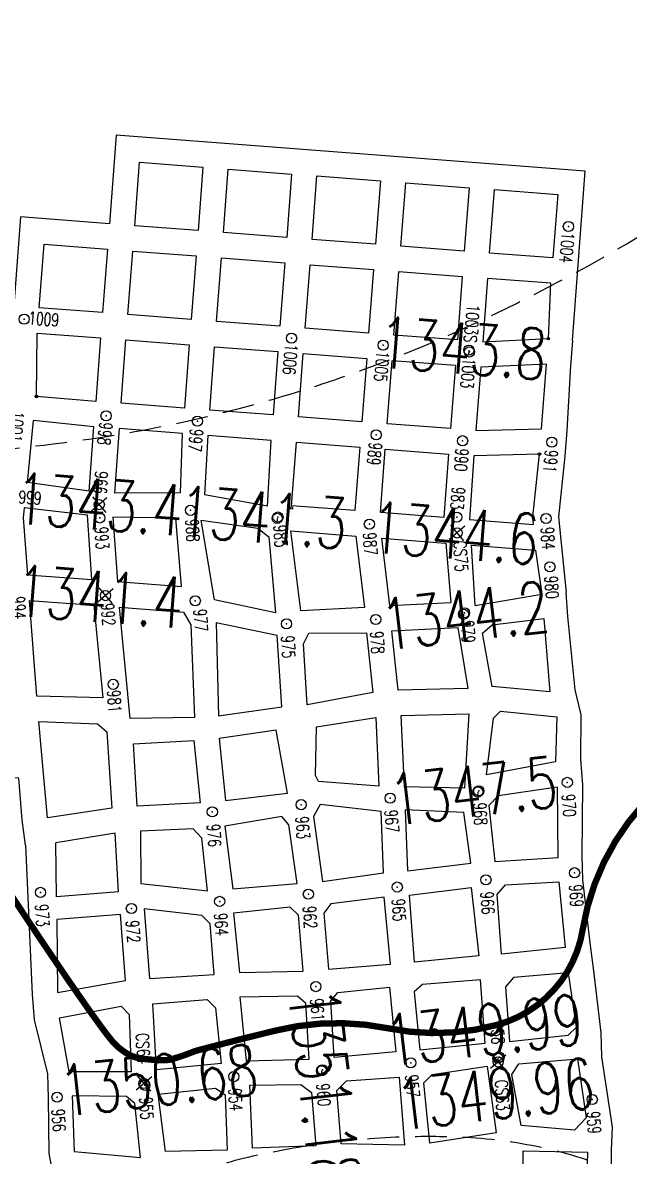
# Model space of a CAD drawing. Header units: inches. Extents: x 10131215 to 10153225, y 3476725 to 3491422.
# Drawn here: x 10140722 to 10141199, y 3486621 to 3487512 of the extents above; entities that cross this region are included whole.
import ezdxf
from ezdxf.enums import TextEntityAlignment as Align

# ---------------------------------------------------------------- set-up
doc = ezdxf.new("R2010")
doc.units = ezdxf.units.IN
doc.header["$LTSCALE"] = 100
doc.header["$MEASUREMENT"] = 0
doc.header["$PDMODE"] = 32
doc.header["$PDSIZE"] = 8
doc.linetypes.add('DASHED2', pattern=[0.375, 0.25, -0.125])
for name, color, linetype in [('ELEVATIONS-UPEER MASON-CONTOURS', 175, 'CONTINUOUS'), ('ELEVATIONS-UPPER MASON-SPOT', 175, 'CONTINUOUS'), ('MINE WORKINGS-ADVANCED-SURVEYED', 7, 'CONTINUOUS'), ('ROADS', 34, 'DASHED2'), ('SPADS-CONTROL SURVEY-LABELS', 230, 'CONTINUOUS'), ('SPADS-CONTROL SURVEY-SYMBOLS', 230, 'CONTINUOUS'), ('SPADS-LABEL', 90, 'CONTINUOUS'), ('SPADS-SYMBOL', 90, 'CONTINUOUS')]:
    doc.layers.add(name, color=color, linetype=linetype)
doc.styles.add('LEV', font='SIMPLEX.shx', dxfattribs={"width": 0.7, "height": 40})
doc.styles.add('SP', font='SIMPLEX', dxfattribs={"width": 0.75, "height": 12})

# ---------------------------------------------------------------- blocks, each defined once
blk = doc.blocks.new('CS')
at = {"layer": 'SPADS-CONTROL SURVEY-SYMBOLS'}
for p, q in [((-5.66, 5.66), (5.66, -5.66)), ((5.66, 5.66), (-5.66, -5.66))]:
    blk.add_line(p, q, dxfattribs=at)
blk.add_circle((0, 0), 4, dxfattribs=at)
blk = doc.blocks.new('SS')
at = {"layer": 'SPADS-CONTROL SURVEY-SYMBOLS'}
blk.add_line((0, 0), (0, -4), dxfattribs=at)
blk.add_circle((0, 0), 4, dxfattribs=at)

msp = doc.modelspace()

# ---------------------------------------------------------------- linework, layer by layer
at = {"layer": 'ELEVATIONS-UPEER MASON-CONTOURS', "const_width": 5}
for points in [[(10135978.88, 3483263.25, 0), (10135880.17, 3483248.32, 0.000547)], [(10136147.76, 3483288.54, 0.000001), (10135988.51, 3483264.69, 0.000023)], [(10139638.83, 3483431.71, 0.000001), (10139693.52, 3483463.69, 0.000011)], [(10138804.87, 3484318.68, 0.000002), (10138743.64, 3484310.02, 0.000372)], [(10141238, 3486922.28, 0.196866), (10141162.51, 3486798.75, -0.295346), (10141094.85, 3486723.77, -0.116407), (10141009.46, 3486721.16, 0.111544), (10140920.43, 3486719.3, 0.000106), (10140892.43, 3486712.35, 0.002229), (10140891.09, 3486712.01, 0.000034), (10140870.47, 3486706.69, 0.000254), (10140867.7, 3486705.97, 0.000781), (10140863.31, 3486704.83, 0.000998), (10140859.88, 3486703.92, 0.029608), (10140855.42, 3486702.44, -0.014663), (10140846.51, 3486699.19, -0.006852), (10140840.17, 3486697.18, -0.019721), (10140837.93, 3486696.6, -0.026922), (10140835.75, 3486696.25, -0.021652), (10140833.02, 3486696.08, -0.007361), (10140829.53, 3486696.06, -0.014696), (10140827.79, 3486696.13, -0.000236), (10140826.51, 3486696.22, -0.001052), (10140826.22, 3486696.24, -0.000492), (10140825.41, 3486696.3, -0.000388), (10140824.38, 3486696.38, -0.005575), (10140823.7, 3486696.44, -0.000987), (10140819.87, 3486696.83, -0.008064), (10140817.39, 3486697.12, -0.00536), (10140813.67, 3486697.67, -0.030002), (10140811.3, 3486698.19, -0.022266), (10140808.2, 3486699.23, -0.033767), (10140805.34, 3486700.55, -0.025239), (10140801.76, 3486702.75, -0.016347), (10140798.26, 3486705.33, -0.024461), (10140796.07, 3486707.23, -0.012169), (10140793.38, 3486709.95, -0.018472), (10140791.71, 3486711.85, -0.005056), (10140788.85, 3486715.44, -0.00552), (10140786.3, 3486718.78, -0.001702), (10140782.88, 3486723.4, -0.001842), (10140779.76, 3486727.68, -0.00393), (10140771.54, 3486739.21, -0.002152), (10140756.81, 3486760.45, -0.002097), (10140741.54, 3486782.86, -0.001669), (10140722.57, 3486811.15, -0.002009), (10140702.96, 3486840.87, -0.001974)]]:
    msp.add_lwpolyline(points, format="xyb", dxfattribs=at)
at = {"layer": 'MINE WORKINGS-ADVANCED-SURVEYED', "flags": 128}
for points in [[(10141154.45, 3487261.91), (10141164.36, 3487395.09), (10140795.44, 3487423.47), (10140790.07, 3487353.68), (10140720.27, 3487359.04), (10140714.9, 3487289.25), (10140672, 3487292.78)], [(10141154.45, 3487261.91), (10141152.92, 3487241.97), (10141150.02, 3487191.04), (10141148.49, 3487171.1)], [(10141133.98, 3487243.42), (10141082.29, 3487240.93), (10141078.46, 3487191.07), (10141130.08, 3487192.57)], [(10141130.08, 3487192.57), (10141133.98, 3487243.42)], [(10140774.29, 3487143.53), (10140725.53, 3487150.29), (10140730.28, 3487199.07)], [(10140774.29, 3487143.53), (10140777.8, 3487194.14), (10140730.28, 3487199.07)], [(10140845.98, 3487142.03), (10140847.59, 3487188.77), (10140797.74, 3487192.61), (10140794.23, 3487141.99)], [(10140914.38, 3487131.75), (10140917.39, 3487183.4), (10140867.53, 3487187.24), (10140864.92, 3487140.57)], [(10141148.49, 3487171.1), (10141143.45, 3487123.23), (10141149.42, 3487063.89)], [(10140845.98, 3487142.03), (10140794.23, 3487141.99)], [(10140914.38, 3487131.75), (10140864.92, 3487140.57)], [(10140722.99, 3487130.42), (10140722.13, 3487122.44), (10140725.73, 3487077.79), (10140776.21, 3487073.91), (10140772.83, 3487124.58)], [(10140772.83, 3487124.58), (10140722.99, 3487130.42)], [(10140792.78, 3487123.05), (10140796.4, 3487072.35), (10140846.88, 3487068.47), (10140842.45, 3487122.24)], [(10140842.45, 3487122.24), (10140792.78, 3487123.05)], [(10140932.94, 3487112.27), (10140984.14, 3487108.06), (10140990.88, 3487052)], [(10140990.88, 3487052), (10140940.72, 3487049.43), (10140932.94, 3487112.27)], [(10141010.81, 3487053.61), (10141004.34, 3487106.51), (10141054.81, 3487102.62), (10141058.78, 3487055.91)], [(10141078.04, 3487053.45), (10141075, 3487101.07), (10141125.48, 3487097.19), (10141130.48, 3487062.36)], [(10141078.04, 3487053.45), (10141130.48, 3487062.36)], [(10141184.48, 3486561.03), (10141185.31, 3486625.31), (10141185.86, 3486643.41), (10141177.48, 3486698.66), (10141177, 3486717.68), (10141171.2, 3486766.38), (10141168.65, 3486786.24), (10141162.62, 3486837.93), (10141162.14, 3486856.95), (10141162.64, 3486912.46), (10141161.03, 3486932.4), (10141161.21, 3486967.53), (10141156.61, 3486987.22), (10141150.95, 3487044.95), (10141149.42, 3487063.89)], [(10140732.99, 3486982.24), (10140727.36, 3487057.6), (10140777.84, 3487053.72), (10140785.01, 3486981.04)], [(10140806.39, 3486964.71), (10140798.03, 3487052.17), (10140848.51, 3487048.28), (10140854.21, 3487038.44)], [(10141010.81, 3487053.61), (10141058.78, 3487055.91)], [(10140854.21, 3487038.44), (10140857.09, 3486965.43), (10140806.39, 3486964.71)], [(10140785.01, 3486981.04), (10140732.99, 3486982.24)], [(10140797.37, 3486828.58), (10140794.61, 3486874.47), (10140747.95, 3486867.04)], [(10140724.02, 3486865.19), (10140729.37, 3486747.71)], [(10140797.37, 3486828.58), (10140748.44, 3486824.63), (10140747.95, 3486867.04)], [(10140798.74, 3486810.63), (10140748.65, 3486806.59), (10140749.31, 3486749.31)], [(10140749.31, 3486749.31), (10140802.7, 3486758.78), (10140798.74, 3486810.63)], [(10140729.37, 3486747.71), (10140730.98, 3486727.77), (10140741.42, 3486685.47), (10140741.95, 3486666.45), (10140742.47, 3486622.72), (10140745.91, 3486604.94)]]:
    msp.add_lwpolyline(points, dxfattribs=at)
for points in [[(10140859.87, 3487348.31), (10140810.01, 3487352.14), (10140813.85, 3487402), (10140863.7, 3487398.16)], [(10140929.66, 3487342.94), (10140879.81, 3487346.77), (10140883.64, 3487396.63), (10140933.5, 3487392.79)], [(10140999.46, 3487337.57), (10140949.6, 3487341.4), (10140953.44, 3487391.26), (10141003.29, 3487387.42)], [(10141069.25, 3487332.2), (10141019.4, 3487336.03), (10141023.23, 3487385.89), (10141073.09, 3487382.05)], [(10141139.05, 3487326.83), (10141089.19, 3487330.66), (10141093.03, 3487380.52), (10141142.88, 3487376.68)], [(10140784.7, 3487283.88), (10140734.85, 3487287.71), (10140738.68, 3487337.57), (10140788.54, 3487333.73)], [(10140854.5, 3487278.51), (10140804.64, 3487282.35), (10140808.48, 3487332.2), (10140858.33, 3487328.36)], [(10140924.29, 3487273.14), (10140874.44, 3487276.98), (10140878.27, 3487326.83), (10140928.13, 3487323)], [(10140994.09, 3487267.77), (10140944.23, 3487271.61), (10140948.07, 3487321.46), (10140997.92, 3487317.63)], [(10141063.88, 3487262.4), (10141014.03, 3487266.24), (10141017.86, 3487316.09), (10141067.72, 3487312.26)], [(10141135.5, 3487263.37), (10141137.51, 3487306.89), (10141087.66, 3487310.72), (10141083.83, 3487260.87)], [(10140732.73, 3487217.93), (10140733.31, 3487267.77), (10140783.17, 3487263.94), (10140779.33, 3487214.08)], [(10140849.13, 3487208.71), (10140799.27, 3487212.55), (10140803.11, 3487262.4), (10140852.96, 3487258.57)], [(10140918.92, 3487203.35), (10140869.07, 3487207.18), (10140872.9, 3487257.03), (10140922.76, 3487253.2)], [(10140988.72, 3487197.98), (10140938.86, 3487201.81), (10140942.7, 3487251.67), (10140992.55, 3487247.83)], [(10141058.51, 3487192.61), (10141008.66, 3487196.44), (10141012.5, 3487246.3), (10141062.35, 3487242.46)], [(10140933.5, 3487132.02), (10140937.33, 3487181.87), (10140987.18, 3487178.03), (10140983.35, 3487128.18)], [(10141003.29, 3487126.65), (10141007.13, 3487176.5), (10141056.98, 3487172.67), (10141053.16, 3487123.06), (10141053.18, 3487122.81)], [(10141128.55, 3487172.63), (10141076.92, 3487171.13), (10141073.38, 3487121.25), (10141123.85, 3487117.37), (10141123.38, 3487123.19)], [(10140920.78, 3487047.82), (10140872.7, 3487057.99), (10140862.39, 3487120.7), (10140907.01, 3487114.26), (10140915.53, 3487107.59)], [(10141136.67, 3486985.61), (10141091.2, 3486989.93), (10141083.8, 3487031.84), (10141091.29, 3487038.46), (10141132.01, 3487043.42)], [(10140876.03, 3486966.96), (10140925.74, 3486973.98), (10140922.23, 3487029.88), (10140874.15, 3487040.04)], [(10140997.26, 3486985.3), (10140945.67, 3486975.59), (10140942.81, 3487023.51), (10140947.15, 3487031.89), (10140992.48, 3487032.07)], [(10141072.26, 3486988.4), (10141017.2, 3486986.91), (10141012.42, 3487033.67), (10141064.38, 3487036.29)], [(10141141.1, 3486930.79), (10141086.78, 3486920.34), (10141092.21, 3486964.93), (10141097.79, 3486970.39), (10141142.27, 3486966)], [(10140792.01, 3486894.32), (10140741.42, 3486886.6), (10140734.54, 3486962.29), (10140780.64, 3486960.62), (10140788.18, 3486954.21)], [(10141002.22, 3486911.45), (10140954.57, 3486915.1), (10140952.17, 3486919.93), (10140953.1, 3486958.13), (10140999.87, 3486965.44)], [(10141069.56, 3486909.93), (10141022.31, 3486911.07), (10141019.8, 3486967.05), (10141072.87, 3486968.38)], [(10140881.42, 3486900.17), (10140930.21, 3486906.12), (10140921.2, 3486955.55), (10140876.48, 3486948.93)], [(10140856.55, 3486947.33), (10140861.48, 3486898.56), (10140811.94, 3486895.93), (10140809, 3486944.85)], [(10141093.36, 3486852.37), (10141143.2, 3486855.47), (10141142.7, 3486910.85), (10141096.12, 3486904.04), (10141088.71, 3486896.42)], [(10140957.89, 3486836.6), (10141005.75, 3486843.39), (10141003.83, 3486891.52), (10140956.01, 3486897.16), (10140950.76, 3486887.71)], [(10141024.7, 3486844.84), (10141074.41, 3486850.97), (10141069.09, 3486890.83), (10141022.76, 3486893.05)], [(10140887.12, 3486830.77), (10140937.96, 3486835), (10140931.22, 3486881.12), (10140925.68, 3486887.69), (10140881.03, 3486880.08)], [(10140814.94, 3486834.93), (10140867.18, 3486829.15), (10140862.74, 3486870.57), (10140856.11, 3486878.06), (10140814.55, 3486876.08)], [(10141098.75, 3486779.57), (10141095.28, 3486826.44), (10141101.74, 3486833.94), (10141143.67, 3486836.45), (10141148.71, 3486784.69)], [(10141080.8, 3486778.24), (10141030.2, 3486773.05), (10141026.15, 3486825.89), (10141074.82, 3486831.94)], [(10140962.44, 3486767.75), (10141011.25, 3486771.6), (10141006.21, 3486824.37), (10140964.32, 3486819.06), (10140958.91, 3486811.6)], [(10140821.65, 3486760.22), (10140872.51, 3486763.37), (10140869.28, 3486803.24), (10140862.74, 3486809.73), (10140817.46, 3486815.07)], [(10140892.45, 3486764.98), (10140942.51, 3486766.14), (10140938.97, 3486810), (10140932.43, 3486816.49), (10140887.65, 3486811.75)], [(10141104.85, 3486710.83), (10141151.08, 3486715.66), (10141157.59, 3486722.19), (10141151.26, 3486764.82), (10141108.13, 3486761.21), (10141101.67, 3486753.71)], [(10141034.47, 3486704.17), (10141085.9, 3486709.42), (10141082.2, 3486759.29), (10141036.56, 3486755.48), (10141029.96, 3486749.96)], [(10140947.11, 3486696.6), (10140898.1, 3486695.21), (10140892.98, 3486745.96), (10140938.06, 3486746.72), (10140944.52, 3486741.22)], [(10140967.05, 3486698.21), (10140964.46, 3486742.83), (10140969.95, 3486749.29), (10141010.63, 3486753.49), (10141015.53, 3486702.72)], [(10140807.18, 3486686.91), (10140758.36, 3486686.84), (10140750.92, 3486729.38), (10140799.24, 3486738.46), (10140805.75, 3486731.93)], [(10140878.17, 3486693.59), (10140827.13, 3486688.43), (10140824.17, 3486740.36), (10140867.07, 3486743.86), (10140873.61, 3486737.37)], [(10141165.2, 3486650.77), (10141155.95, 3486641), (10141114.12, 3486644.64), (10141106.77, 3486684.9), (10141112.16, 3486693.32), (10141158.53, 3486697.18)], [(10141094.51, 3486639.05), (10141042.36, 3486630.83), (10141037.46, 3486678.32), (10141043.98, 3486684.84), (10141087.23, 3486691.47)], [(10140940.67, 3486677.01), (10140949.21, 3486670.68), (10140952.6, 3486628.82), (10140902.61, 3486626.93), (10140900.63, 3486676.35)], [(10141022.42, 3486629.22), (10140972.54, 3486630.43), (10140969.15, 3486672.3), (10140976.56, 3486679.92), (10141018.05, 3486682.85)], [(10140762.4, 3486624.33), (10140814.57, 3486619.63), (10140810.08, 3486662.06), (10140803.64, 3486667.58), (10140760.89, 3486667.98)], [(10140882.67, 3486625.32), (10140834.26, 3486624.23), (10140828.57, 3486669.49), (10140873.72, 3486674.17), (10140881.18, 3486668.75)], [(10141115.57, 3486564.5), (10141115.73, 3486624.71), (10141166.37, 3486623.78), (10141164.54, 3486559.42)]]:
    msp.add_lwpolyline(points, close=True, dxfattribs=at)
at = {"layer": 'MINE WORKINGS-ADVANCED-SURVEYED'}
msp.add_lwpolyline([(10140724.02, 3486865.19), (10140721.48, 3486885.05), (10140718.93, 3486917.83), (10140635.48, 3486923.82), (10140635.1, 3486918.83), (10140615.16, 3486920.38), (10140615.54, 3486925.37), (10140565.77, 3486930.23), (10140557.47, 3486930.46)], dxfattribs=at)
for centre in [(10141135.5, 3487263.37), (10140732.73, 3487217.93), (10141128.55, 3487172.63), (10140933.32, 3487130.29)]:
    msp.add_circle(centre, 1.01, dxfattribs=at)
at = {"layer": 'ROADS', "flags": 128}
for points in [[(10139602.98, 3487765.83), (10139620.05, 3487702.3, 0.150889), (10139660.64, 3487637.81, -0.077823), (10139730.01, 3487556.42, 0.082175), (10139850.09, 3487417.99, 0.018769), (10139998.66, 3487303.9, 0.077007), (10140229.66, 3487188.4, 0.085303), (10140446.44, 3487157.91, 0.022783), (10140747.88, 3487180.89, 0.076854), (10141069.76, 3487271.75, 0.050661), (10141317.23, 3487416.71, -0.048969), (10141590.92, 3487578.27, -0.256899), (10141810.3, 3487563.38, 0.060407), (10141970.18, 3487486.14, -0.165088), (10142093.97, 3487390.74, 0.00477), (10142199.6, 3487235.21, 0.322383), (10142280.92, 3487206.35, 0.058593), (10142570.87, 3487284.78, -0.114258), (10142711.21, 3487306.51, 0.060305), (10142979.87, 3487319.03, -0.887136)], [(10140276.33, 3486717.12, -0.100256), (10140404.92, 3486652.88, 0.04354), (10140523.63, 3486575.76, 0.072888), (10140651.8, 3486529.9, 0.167576), (10140748.54, 3486542.98, 0.023271), (10140849.04, 3486599.64, -0.081728), (10140895.28, 3486619.01, -0.05062), (10141023.31, 3486636.02, -0.020355), (10141070.59, 3486635.55, -0.087922), (10141195.45, 3486606.83, -0.083795), (10141300.57, 3486539.63, -0.093804), (10141351.33, 3486472.58, 0.001611), (10141408.07, 3486359.29, 0.126216), (10141459.95, 3486299.95, 0.07958), (10141554.28, 3486255.23, 0.03782), (10141580.17, 3486249.77, 2.954738)]]:
    msp.add_lwpolyline(points, format="xyb", dxfattribs=at)
at = {"layer": 'SPADS-SYMBOL'}
for p in [(10141151.28, 3487351.59), (10140722.99, 3487278.7), (10140933.46, 3487263.81), (10141005.5, 3487258.27), (10141073.38, 3487252.9), (10140787.49, 3487202.63), (10140859.34, 3487198.51), (10141000.08, 3487187.75), (10141068.02, 3487183.11), (10141138.28, 3487181.94), (10140782.13, 3487132.89), (10140853.94, 3487128.4), (10140782.62, 3487122.4), (10140922.72, 3487123.11), (10140994.68, 3487117.58), (10141063.39, 3487123), (10141133.68, 3487121.92), (10141136.75, 3487083.95), (10140787.04, 3487061.34), (10140857.69, 3487057.3), (10141069.46, 3487047.77), (10140929.5, 3487039.14), (10140999.65, 3487042.58), (10140793.18, 3486991.6), (10141150.43, 3486914.52), (10141080.75, 3486907.85), (10140940.97, 3486896.98), (10141010.98, 3486902.16), (10140871.09, 3486891.34), (10141156.16, 3486843.47), (10141016.63, 3486832.22), (10141086.4, 3486837.85), (10140735.92, 3486828.03), (10140946.65, 3486826.57), (10140807.4, 3486815.33), (10140876.87, 3486820.94), (10140952.51, 3486753.93), (10141096.73, 3486698.48), (10141027.21, 3486694.06), (10140888.03, 3486683.17), (10140957.8, 3486688.46), (10140818.01, 3486676.39), (10140748.91, 3486667.04), (10141170.04, 3486665.19)]:
    msp.add_point(p, dxfattribs=at)

# ---------------------------------------------------------------- block references
at = {"layer": 'SPADS-CONTROL SURVEY-SYMBOLS', "xscale": 1.000028516851045, "yscale": 1.000028516851045, "zscale": 1.000028516851045}
for name, p, rotation in [('SS', (10141072.98, 3487254.3), 355.6010271670912), ('CS', (10140782.13, 3487132.89), 355.6010267174834), ('SS', (10140922.21, 3487122.07), 355.6010269393365), ('CS', (10141063.64, 3487110.61), 355.6010271633634), ('CS', (10140787.04, 3487061.35), 355.6010267307153), ('SS', (10141068.76, 3487046.68), 355.6010271763562), ('SS', (10141080.01, 3486906.95), 355.6010272048203), ('SS', (10141095.84, 3486697.63), 355.6010272458512), ('CS', (10141096.07, 3486694.74), 355.6010272464327), ('CS', (10140817.29, 3486677.81), 355.6010268078667), ('SS', (10140957.05, 3486687.76), 355.6010270276216)]:
    msp.add_blockref(name, p, dxfattribs=dict(at, rotation=rotation))

# ---------------------------------------------------------------- texts
at = {"layer": 'ELEVATIONS-UPPER MASON-SPOT', "style": 'LEV', "width": 0.7}
for s, rotation, p in [('1343.8', 355.60109, (10141068.16, 3487255.81)), ('1343.4', 355.60109, (10140782.09, 3487133.11)), ('1341.3', 355.60109, (10140911.11, 3487122.83)), ('1344.6', 355.60109, (10141062.09, 3487110.36)), ('1341.4', 355.60109, (10140782.48, 3487060.55)), ('1344.2', 6.5841, (10141070.1, 3487045.71)), ('1347.5', 6.5841, (10141076.57, 3486907.84)), ('1351.18', 276.5841, (10140959.39, 3486674.77)), ('1349.99', 6.5841, (10141085.16, 3486719.88)), ('1350.68', 6.5841, (10140828.97, 3486680.35)), ('1349.96', 6.5841, (10141093.72, 3486669.6))]:
    msp.add_text(s, height=40.001, rotation=rotation, dxfattribs=at).set_placement(p, align=Align.MIDDLE)
at = {"layer": 'SPADS-CONTROL SURVEY-LABELS', "style": 'SP', "width": 0.7}
for s, rotation, p in [('1003S', 265.24518, (10141075.28, 3487275.13)), ('985', 273.6168, (10140924.88, 3487108.09)), ('CS75', 273.6168, (10141066.64, 3487092.21)), ('992', 273.6168, (10140789.13, 3487046.49)), ('979', 273.6168, (10141072.27, 3487032.96)), ('968', 273.6168, (10141082.06, 3486889.74)), ('958', 273.6168, (10141095.7, 3486717.52)), ('CS64', 273.6168, (10140816.61, 3486705.17)), ('960', 273.6168, (10140958.7, 3486668.91)), ('CS63', 273.6168, (10141099.2, 3486668.47))]:
    msp.add_text(s, height=10, rotation=rotation, dxfattribs=at).set_placement(p, align=Align.MIDDLE)
msp.add_text('996', height=10, rotation=85.60103, dxfattribs=at).set_placement((10140788.96, 3487158.83), align=Align.RIGHT)
at = {"layer": 'SPADS-LABEL', "style": 'SP', "width": 0.7}
for s, rotation, p in [('1004', 265.24518, (10141150.17, 3487334.79)), ('1009', 355.60101, (10140738.44, 3487278.76)), ('1006', 265.24518, (10140932.36, 3487247.01)), ('1005', 265.24518, (10141004.4, 3487241.47)), ('1003', 265.24518, (10141072.28, 3487236.1)), ('1001', 265.60101, (10140717.06, 3487194.06)), ('998', 264.18515, (10140786.62, 3487188.66)), ('997', 264.18515, (10140858.03, 3487183.53)), ('989', 264.18515, (10140998.77, 3487172.77)), ('990', 265.24518, (10141067.05, 3487168.11)), ('991', 265.24518, (10141137.31, 3487166.94)), ('999', 355.60101, (10140727.64, 3487138.33)), ('983', 265.24518, (10141064.23, 3487137.79)), ('988', 273.6168, (10140855.61, 3487112.61)), ('993', 273.6168, (10140784.28, 3487106.61)), ('984', 273.6168, (10141135.18, 3487106.34)), ('987', 273.6168, (10140995.32, 3487102.07)), ('980', 273.6168, (10141138.22, 3487067.94)), ('994', 273.6168, (10140718.97, 3487051.89)), ('977', 273.6168, (10140861.9, 3487041.9)), ('978', 273.6168, (10141000.96, 3487024.47)), ('975', 273.6168, (10140930.81, 3487021.02)), ('981', 273.6168, (10140794.04, 3486978.24)), ('970', 273.6168, (10141151.73, 3486896.4)), ('967', 273.6168, (10141012.29, 3486884.05)), ('976', 273.6168, (10140872.52, 3486872.9)), ('963', 273.6168, (10140942.28, 3486878.87)), ('966', 273.6168, (10141087.71, 3486819.73)), ('969', 273.6168, (10141157.47, 3486825.36)), ('973', 273.6168, (10140737.23, 3486809.91)), ('965', 273.6168, (10141017.94, 3486814.1)), ('964', 273.6168, (10140878.17, 3486802.82)), ('962', 273.6168, (10140947.96, 3486808.46)), ('972', 273.6168, (10140808.71, 3486797.22)), ('961', 273.6168, (10140953.82, 3486735.82)), ('957', 273.6168, (10141028.52, 3486675.95)), ('955', 273.6168, (10140819.31, 3486658.27)), ('954', 273.6168, (10140889.34, 3486665.06)), ('956', 273.6168, (10140750.22, 3486648.93)), ('959', 273.6168, (10141171.35, 3486647.07))]:
    msp.add_text(s, height=10, rotation=rotation, dxfattribs=at).set_placement(p, align=Align.MIDDLE)

doc.saveas('drawing.dxf')
